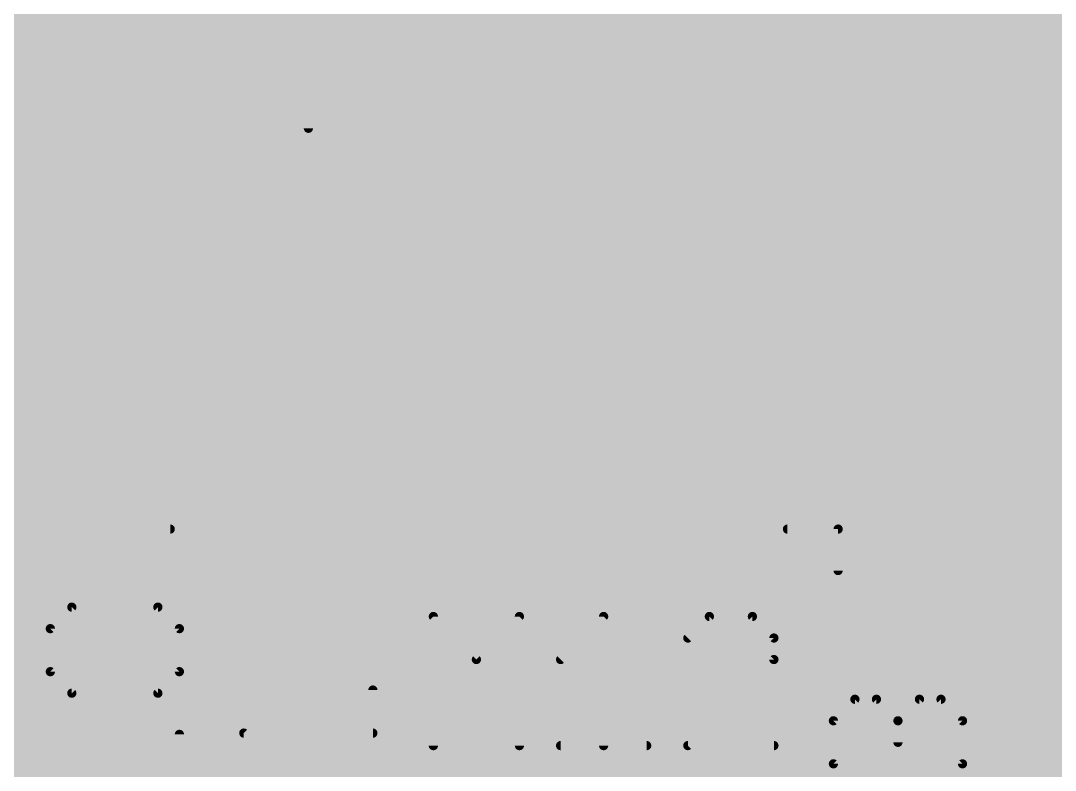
# Model space of a CAD drawing. Extents: x -1.41 to 8.41, y -3.01 to 3.01.
# Drawn here: x 0.6755 to 0.9001, y 0.4886 to 0.6514 of the extents above; entities that cross this region are included whole.
import ezdxf

# ---------------------------------------------------------------- set-up
doc = ezdxf.new("R2010")
doc.units = 0
for name, color, linetype in [('1', 12, 'CONTINUOUS'), ('145', 110, 'CONTINUOUS'), ('15', 6, 'CONTINUOUS'), ('16', 5, 'CONTINUOUS'), ('18', 110, 'CONTINUOUS'), ('2', 4, 'CONTINUOUS'), ('25', 53, 'CONTINUOUS'), ('29', 253, 'CONTINUOUS'), ('52', 253, 'CONTINUOUS')]:
    doc.layers.add(name, color=color, linetype=linetype)

# ---------------------------------------------------------------- blocks, each defined once
blk = doc.blocks.new('RECT')
blk.add_solid([(-0.5, -0.5), (0.5, -0.5), (-0.5, 0.5), (0.5, 0.5)])
blk = doc.blocks.new('ROUNDV')
at = {"const_width": 0.5}
blk.add_lwpolyline([(0, -0.25, 1), (0, 0.25, 1), (0, -0.25)], format="xyb", dxfattribs=at)

msp = doc.modelspace()

# ---------------------------------------------------------------- linework, layer by layer
at = {"layer": '1'}
for points, const_width in [([(0.737, 0.661), (0.737, 0.737)], 0.027), ([(0.781, 0.732), (0.756, 0.66)], 0.02), ([(0.732, 0.656371), (0.732, 0.690283)], 0.02), ([(0.697, 0.631591), (0.697, 0.667)], 0.03), ([(0.732, 0.66), (1.18, 0.66)], 0.02), ([(0.734716, 0.653654), (0.732, 0.656371)], 0.02), ([(0.734716, 0.625), (0.734716, 0.653654)], 0.02), ([(0.749, 0.647), (0.8, 0.647)], 0.03), ([(0.738, 0.661), (0.738, 0.628)], 0.002), ([(0.734716, 0.64), (1.18, 0.64)], 0.02), ([(0.793877, 0.625), (0.734716, 0.625)], 0.02), ([(0.8, 0.622464), (0.793877, 0.625)], 0.02), ([(0.806123, 0.625), (0.8, 0.622464)], 0.02), ([(1.18, 0.625), (0.806123, 0.625)], 0.02), ([(0.666, 0.58), (0.69, 0.58)], 0.03), ([(0.69, 0.58), (0.774409, 0.58)], 0.03), ([(0.825591, 0.58), (1.099, 0.58)], 0.03), ([(0.659, 0.58), (0.666, 0.58)], 0.025), ([(0.738, 0.580591), (0.697, 0.580409)], 0.024), ([(0.697, 0.580409), (0.696, 0.583409)], 0.016), ([(0.696, 0.583409), (0.696, 0.578)], 0.016), ([(0.700409, 0.584409), (0.69, 0.58)], 0.012), ([(0.700409, 0.584409), (0.738, 0.580591)], 0.01), ([(0.738, 0.580591), (0.702, 0.576)], 0.01), ([(0.825591, 0.58), (0.863, 0.580591)], 0.01), ([(0.701, 0.577), (0.699, 0.576)], 0.01), ([(0.7, 0.575591), (0.701, 0.577)], 0.01), ([(0.702, 0.576), (0.699, 0.576)], 0.01), ([(0.793877, 0.535), (0.8, 0.537536)], 0.02), ([(0.8, 0.537536), (0.806123, 0.535)], 0.02), ([(0.663641, 0.535), (0.713, 0.535)], 0.02), ([(0.713, 0.535), (0.713, 0.52941)], 0.02), ([(0.708, 0.541), (0.767, 0.541)], 0.008), ([(0.763, 0.52941), (0.763, 0.535)], 0.02), ([(0.763, 0.535), (0.793877, 0.535)], 0.02), ([(0.806123, 0.535), (0.838, 0.535)], 0.02), ([(0.838, 0.535), (0.838, 0.52941)], 0.02), ([(0.842, 0.541), (0.901, 0.541)], 0.008), ([(0.862999, 0.529411), (0.862999, 0.535)], 0.02), ([(0.862999, 0.535), (0.863, 0.535)], 0.02), ([(0.863, 0.535), (0.863, 0.529411)], 0.02), ([(0.888, 0.52941), (0.888, 0.535)], 0.02), ([(0.888, 0.535), (1.107951, 0.535)], 0.02), ([(0.708, 0.541), (0.663, 0.541)], 0.002), ([(0.842, 0.541), (0.853, 0.541)], 0.002), ([(0.853, 0.541), (0.853, 0.532)], 0.002), ([(0.713, 0.52941), (0.737999, 0.52941)], 0.02), ([(0.737999, 0.529409), (0.713, 0.529409)], 0.02), ([(0.713, 0.529409), (0.713, 0.51392)], 0.02), ([(0.737999, 0.52941), (0.737999, 0.529409)], 0.02), ([(0.737999, 0.505909), (0.737999, 0.529408)], 0.02), ([(0.737999, 0.529408), (0.738, 0.529408)], 0.02), ([(0.738, 0.529408), (0.738, 0.505909)], 0.02), ([(0.738001, 0.529409), (0.738001, 0.52941)], 0.02), ([(0.738001, 0.52941), (0.763, 0.52941)], 0.02), ([(0.763, 0.529409), (0.738001, 0.529409)], 0.02), ([(0.763, 0.51392), (0.763, 0.529409)], 0.02), ([(0.838, 0.52941), (0.862999, 0.52941)], 0.02), ([(0.862999, 0.529409), (0.838, 0.529409)], 0.02), ([(0.838, 0.529409), (0.838, 0.51392)], 0.02), ([(0.863, 0.529411), (0.862999, 0.529411)], 0.02), ([(0.862999, 0.52941), (0.862999, 0.529409)], 0.02), ([(0.862999, 0.505909), (0.862999, 0.529408)], 0.02), ([(0.862999, 0.529408), (0.863, 0.529408)], 0.02), ([(0.863, 0.529408), (0.863, 0.505909)], 0.02), ([(0.863001, 0.529409), (0.863001, 0.52941)], 0.02), ([(0.863001, 0.52941), (0.888, 0.52941)], 0.02), ([(0.888, 0.529409), (0.863001, 0.529409)], 0.02), ([(0.888, 0.51392), (0.888, 0.529409)], 0.02), ([(0.369, 0.52), (0.713, 0.52)], 0.02), ([(0.737999, 0.52), (0.738, 0.52)], 0.02), ([(0.763, 0.52), (0.838, 0.52)], 0.02), ([(0.862999, 0.52), (0.863, 0.52)], 0.02), ([(0.888, 0.52), (1.18, 0.52)], 0.02), ([(0.713, 0.51392), (0.714522, 0.510245)], 0.02), ([(0.761477, 0.510245), (0.763, 0.51392)], 0.02), ([(0.838, 0.51392), (0.839522, 0.510245)], 0.02), ([(0.886477, 0.510245), (0.888, 0.51392)], 0.02), ([(0.714522, 0.510245), (0.717335, 0.507432)], 0.02), ([(0.758664, 0.507432), (0.761477, 0.510245)], 0.02), ([(0.839522, 0.510245), (0.842335, 0.507432)], 0.02), ([(0.883664, 0.507432), (0.886477, 0.510245)], 0.02), ([(0.717335, 0.507432), (0.721011, 0.505909)], 0.02), ([(0.754989, 0.505909), (0.758664, 0.507432)], 0.02), ([(0.842335, 0.507432), (0.846011, 0.505909)], 0.02), ([(0.879989, 0.505909), (0.883664, 0.507432)], 0.02), ([(0.721011, 0.505909), (0.737999, 0.505909)], 0.02), ([(0.738, 0.505909), (0.754989, 0.505909)], 0.02), ([(0.846011, 0.505909), (0.862999, 0.505909)], 0.02), ([(0.863, 0.505909), (0.879989, 0.505909)], 0.02), ([(0.02, 0.5), (1.18, 0.5)], 0.02), ([(0.02, 0.48), (1.18, 0.48)], 0.02)]:
    msp.add_lwpolyline(points, dxfattribs=dict(at, const_width=const_width))
for points, const_width in [([(0.732, 0.665, 1), (0.732, 0.655)], 0.01), ([(0.73025, 0.661, 1), (0.74375, 0.661)], 0.0135), ([(0.735535, 0.659906, 1), (0.728464, 0.652835)], 0.01), ([(0.751277, 0.66164, 1), (0.760723, 0.65836)], 0.01), ([(0.739716, 0.653654, 1), (0.729716, 0.653654)], 0.01), ([(0.727, 0.656371, 1), (0.737, 0.656371)], 0.01), ([(0.731181, 0.650119, 1), (0.738252, 0.65719)], 0.01), ([(0.749, 0.6545, 1), (0.749, 0.6395)], 0.015), ([(0.8, 0.6395, 1), (0.8, 0.6545)], 0.015), ([(0.734716, 0.645, 1), (0.734716, 0.635)], 0.01), ([(0.6895, 0.631591, 1), (0.7045, 0.631591)], 0.015), ([(0.734716, 0.63, 1), (0.734716, 0.62)], 0.01), ([(0.79579, 0.629619, 1), (0.791963, 0.62038)], 0.01), ([(0.793877, 0.62, 1), (0.793877, 0.63)], 0.01), ([(0.806123, 0.63, 1), (0.806123, 0.62)], 0.01), ([(0.808036, 0.62038, 1), (0.80421, 0.629619)], 0.01), ([(0.798087, 0.627083, 1), (0.801913, 0.617844)], 0.01), ([(0.798087, 0.617844, 1), (0.801913, 0.627083)], 0.01), ([(0.729716, 0.625, 1), (0.739716, 0.625)], 0.01), ([(0.7375, 0.628, 1), (0.7385, 0.628)], 0.001), ([(0.69, 0.5875, 1), (0.69, 0.5725)], 0.015), ([(0.69, 0.5725, 1), (0.69, 0.5875)], 0.015), ([(0.774409, 0.5725, 1), (0.774409, 0.5875)], 0.015), ([(0.825591, 0.5875, 1), (0.825591, 0.5725)], 0.015), ([(0.666, 0.57375, 1), (0.666, 0.58625)], 0.0125), ([(0.696973, 0.586409, 1), (0.697027, 0.57441)], 0.012), ([(0.699795, 0.584674, 1), (0.692205, 0.582145)], 0.008), ([(0.7, 0.583409, 1), (0.692, 0.583409)], 0.008), ([(0.738027, 0.574591, 1), (0.737973, 0.58659)], 0.012), ([(0.700662, 0.586897, 1), (0.700157, 0.581922)], 0.005), ([(0.70158, 0.581647, 1), (0.699239, 0.587172)], 0.006), ([(0.68883, 0.582762, 1), (0.69117, 0.577238)], 0.006), ([(0.693205, 0.579145, 1), (0.700795, 0.581674)], 0.008), ([(0.738316, 0.578111, 1), (0.737684, 0.58307)], 0.005), ([(0.737747, 0.578103, 1), (0.738253, 0.583078)], 0.005), ([(0.825551, 0.5825, 1), (0.82563, 0.5775)], 0.005), ([(0.863039, 0.578091, 1), (0.862961, 0.58309)], 0.005), ([(0.692, 0.578, 1), (0.7, 0.578)], 0.008), ([(0.703039, 0.575553, 1), (0.698961, 0.578447)], 0.005), ([(0.702118, 0.574764, 1), (0.699882, 0.579236)], 0.005), ([(0.699, 0.5785, 1), (0.699, 0.5735)], 0.005), ([(0.697882, 0.578236, 1), (0.700118, 0.573764)], 0.005), ([(0.697961, 0.577037, 1), (0.702039, 0.574144)], 0.005), ([(0.701684, 0.57848, 1), (0.702316, 0.57352)], 0.005), ([(0.702, 0.5735, 1), (0.702, 0.5785)], 0.005), ([(0.801913, 0.542156, 1), (0.798087, 0.532917)], 0.01), ([(0.801913, 0.532917, 1), (0.798087, 0.542156)], 0.01), ([(0.718, 0.535, 1), (0.708, 0.535)], 0.01), ([(0.708, 0.543, 1), (0.708, 0.539)], 0.004), ([(0.713, 0.53, 1), (0.713, 0.54)], 0.01), ([(0.768, 0.535, 1), (0.758, 0.535)], 0.01), ([(0.763, 0.54, 1), (0.763, 0.53)], 0.01), ([(0.767, 0.539, 1), (0.767, 0.543)], 0.004), ([(0.791963, 0.539619, 1), (0.79579, 0.530381)], 0.01), ([(0.793877, 0.53, 1), (0.793877, 0.54)], 0.01), ([(0.806123, 0.54, 1), (0.806123, 0.53)], 0.01), ([(0.80421, 0.530381, 1), (0.808036, 0.539619)], 0.01), ([(0.843, 0.535, 1), (0.833, 0.535)], 0.01), ([(0.838, 0.53, 1), (0.838, 0.54)], 0.01), ([(0.842, 0.543, 1), (0.842, 0.539)], 0.004), ([(0.867999, 0.535, 1), (0.857999, 0.535)], 0.01), ([(0.862999, 0.54, 1), (0.862999, 0.53)], 0.01), ([(0.868, 0.535, 1), (0.858, 0.535)], 0.01), ([(0.863, 0.53, 1), (0.863, 0.54)], 0.01), ([(0.893, 0.535, 1), (0.883, 0.535)], 0.01), ([(0.888, 0.54, 1), (0.888, 0.53)], 0.01), ([(0.901, 0.539, 1), (0.901, 0.543)], 0.004), ([(0.708, 0.5405, 1), (0.708, 0.5415)], 0.001), ([(0.842, 0.5415, 1), (0.842, 0.5405)], 0.001), ([(0.8535, 0.541, 1), (0.8525, 0.541)], 0.001), ([(0.853, 0.5405, 1), (0.853, 0.5415)], 0.001), ([(0.713, 0.53441, 1), (0.713, 0.52441)], 0.01), ([(0.713, 0.534409, 1), (0.713, 0.524409)], 0.01), ([(0.718, 0.529409, 1), (0.708, 0.529409)], 0.01), ([(0.742999, 0.52941, 1), (0.732999, 0.52941)], 0.01), ([(0.742999, 0.529408, 1), (0.732999, 0.529408)], 0.01), ([(0.737999, 0.534408, 1), (0.737999, 0.524408)], 0.01), ([(0.743, 0.529408, 1), (0.733, 0.529408)], 0.01), ([(0.743001, 0.52941, 1), (0.733001, 0.52941)], 0.01), ([(0.738001, 0.53441, 1), (0.738001, 0.52441)], 0.01), ([(0.738001, 0.534409, 1), (0.738001, 0.524409)], 0.01), ([(0.737999, 0.52441, 1), (0.737999, 0.53441)], 0.01), ([(0.737999, 0.524409, 1), (0.737999, 0.534409)], 0.01), ([(0.738, 0.524408, 1), (0.738, 0.534408)], 0.01), ([(0.768, 0.529409, 1), (0.758, 0.529409)], 0.01), ([(0.763, 0.52441, 1), (0.763, 0.53441)], 0.01), ([(0.763, 0.524409, 1), (0.763, 0.534409)], 0.01), ([(0.838, 0.53441, 1), (0.838, 0.52441)], 0.01), ([(0.838, 0.534409, 1), (0.838, 0.524409)], 0.01), ([(0.843, 0.529409, 1), (0.833, 0.529409)], 0.01), ([(0.862999, 0.534411, 1), (0.862999, 0.524411)], 0.01), ([(0.867999, 0.52941, 1), (0.857999, 0.52941)], 0.01), ([(0.867999, 0.529408, 1), (0.857999, 0.529408)], 0.01), ([(0.862999, 0.534408, 1), (0.862999, 0.524408)], 0.01), ([(0.868, 0.529408, 1), (0.858, 0.529408)], 0.01), ([(0.868001, 0.52941, 1), (0.858001, 0.52941)], 0.01), ([(0.863001, 0.53441, 1), (0.863001, 0.52441)], 0.01), ([(0.863001, 0.534409, 1), (0.863001, 0.524409)], 0.01), ([(0.862999, 0.52441, 1), (0.862999, 0.53441)], 0.01), ([(0.862999, 0.524409, 1), (0.862999, 0.534409)], 0.01), ([(0.863, 0.524411, 1), (0.863, 0.534411)], 0.01), ([(0.863, 0.524408, 1), (0.863, 0.534408)], 0.01), ([(0.893, 0.529409, 1), (0.883, 0.529409)], 0.01), ([(0.888, 0.52441, 1), (0.888, 0.53441)], 0.01), ([(0.888, 0.524409, 1), (0.888, 0.534409)], 0.01), ([(0.708, 0.52941, 1), (0.718, 0.52941)], 0.01), ([(0.732999, 0.529409, 1), (0.742999, 0.529409)], 0.01), ([(0.733001, 0.529409, 1), (0.743001, 0.529409)], 0.01), ([(0.758, 0.52941, 1), (0.768, 0.52941)], 0.01), ([(0.833, 0.52941, 1), (0.843, 0.52941)], 0.01), ([(0.8525, 0.532, 1), (0.8535, 0.532)], 0.001), ([(0.857999, 0.529411, 1), (0.867999, 0.529411)], 0.01), ([(0.857999, 0.529409, 1), (0.867999, 0.529409)], 0.01), ([(0.858, 0.529411, 1), (0.868, 0.529411)], 0.01), ([(0.858001, 0.529409, 1), (0.868001, 0.529409)], 0.01), ([(0.883, 0.52941, 1), (0.893, 0.52941)], 0.01), ([(0.713, 0.515, 1), (0.713, 0.525)], 0.01), ([(0.737999, 0.525, 1), (0.737999, 0.515)], 0.01), ([(0.738, 0.515, 1), (0.738, 0.525)], 0.01), ([(0.763, 0.525, 1), (0.763, 0.515)], 0.01), ([(0.838, 0.515, 1), (0.838, 0.525)], 0.01), ([(0.862999, 0.525, 1), (0.862999, 0.515)], 0.01), ([(0.863, 0.515, 1), (0.863, 0.525)], 0.01), ([(0.888, 0.525, 1), (0.888, 0.515)], 0.01), ([(0.717619, 0.515834, 1), (0.708381, 0.512007)], 0.01), ([(0.767619, 0.512007, 1), (0.75838, 0.515834)], 0.01), ([(0.842619, 0.515834, 1), (0.833381, 0.512007)], 0.01), ([(0.892619, 0.512007, 1), (0.88338, 0.515834)], 0.01), ([(0.708, 0.51392, 1), (0.718, 0.51392)], 0.01), ([(0.718058, 0.51378, 1), (0.710987, 0.506709)], 0.01), ([(0.765013, 0.506709, 1), (0.757942, 0.51378)], 0.01), ([(0.758, 0.51392, 1), (0.768, 0.51392)], 0.01), ([(0.833, 0.51392, 1), (0.843, 0.51392)], 0.01), ([(0.843058, 0.51378, 1), (0.835987, 0.506709)], 0.01), ([(0.890013, 0.506709, 1), (0.882942, 0.51378)], 0.01), ([(0.883, 0.51392, 1), (0.893, 0.51392)], 0.01), ([(0.709903, 0.508331, 1), (0.719142, 0.512158)], 0.01), ([(0.719249, 0.512051, 1), (0.715422, 0.502812)], 0.01), ([(0.756858, 0.512158, 1), (0.766097, 0.508331)], 0.01), ([(0.760578, 0.502812, 1), (0.756751, 0.512051)], 0.01), ([(0.834903, 0.508331, 1), (0.844142, 0.512158)], 0.01), ([(0.844249, 0.512051, 1), (0.840422, 0.502812)], 0.01), ([(0.881858, 0.512158, 1), (0.891097, 0.508331)], 0.01), ([(0.885578, 0.502812, 1), (0.881751, 0.512051)], 0.01), ([(0.7138, 0.503896, 1), (0.720871, 0.510967)], 0.01), ([(0.721011, 0.510909, 1), (0.721011, 0.500909)], 0.01), ([(0.719097, 0.50129, 1), (0.722924, 0.510529)], 0.01), ([(0.738, 0.510909, 1), (0.738, 0.500909)], 0.01), ([(0.737999, 0.500909, 1), (0.737999, 0.510909)], 0.01), ([(0.753076, 0.510529, 1), (0.756902, 0.50129)], 0.01), ([(0.755129, 0.510967, 1), (0.7622, 0.503896)], 0.01), ([(0.754989, 0.500909, 1), (0.754989, 0.510909)], 0.01), ([(0.8388, 0.503896, 1), (0.845871, 0.510967)], 0.01), ([(0.846011, 0.510909, 1), (0.846011, 0.500909)], 0.01), ([(0.844097, 0.50129, 1), (0.847924, 0.510529)], 0.01), ([(0.863, 0.510909, 1), (0.863, 0.500909)], 0.01), ([(0.862999, 0.500909, 1), (0.862999, 0.510909)], 0.01), ([(0.878076, 0.510529, 1), (0.881902, 0.50129)], 0.01), ([(0.880129, 0.510967, 1), (0.8872, 0.503896)], 0.01), ([(0.879989, 0.500909, 1), (0.879989, 0.510909)], 0.01), ([(0.732999, 0.505909, 1), (0.742999, 0.505909)], 0.01), ([(0.733, 0.505909, 1), (0.743, 0.505909)], 0.01), ([(0.857999, 0.505909, 1), (0.867999, 0.505909)], 0.01), ([(0.858, 0.505909, 1), (0.868, 0.505909)], 0.01)]:
    msp.add_lwpolyline(points, format="xyb", dxfattribs=dict(at, const_width=const_width))
at = {"layer": '145', "const_width": 0.004}
for points in [[(0.79, 0.689), (0.83, 0.649)], [(0.83, 0.689), (0.79, 0.649)], [(0.718, 0.648), (0.758, 0.608)], [(0.758, 0.648), (0.718, 0.608)], [(0.743, 0.648), (0.783, 0.608)], [(0.783, 0.648), (0.743, 0.608)], [(0.773, 0.648), (0.813, 0.608)], [(0.813, 0.648), (0.773, 0.608)], [(0.805, 0.648), (0.845, 0.608)], [(0.845, 0.648), (0.805, 0.608)], [(0.835, 0.648), (0.875, 0.608)], [(0.875, 0.648), (0.835, 0.608)], [(0.865, 0.648), (0.905, 0.608)], [(0.905, 0.648), (0.865, 0.608)], [(0.893, 0.648), (0.933, 0.608)], [(0.933, 0.648), (0.893, 0.608)], [(0.635, 0.628), (0.675, 0.628)], [(0.653, 0.552), (0.693, 0.512)], [(0.693, 0.552), (0.653, 0.512)], [(0.683, 0.552), (0.723, 0.512)], [(0.723, 0.552), (0.683, 0.512)], [(0.713, 0.552), (0.753, 0.512)], [(0.753, 0.552), (0.713, 0.512)], [(0.743, 0.552), (0.783, 0.512)], [(0.783, 0.552), (0.743, 0.512)], [(0.773, 0.552), (0.813, 0.512)], [(0.813, 0.552), (0.773, 0.512)], [(0.803, 0.552), (0.843, 0.512)], [(0.843, 0.552), (0.803, 0.512)], [(0.833, 0.552), (0.873, 0.512)], [(0.873, 0.552), (0.833, 0.512)], [(0.863, 0.552), (0.903, 0.512)], [(0.903, 0.552), (0.863, 0.512)], [(0.893, 0.552), (0.933, 0.512)], [(0.933, 0.552), (0.893, 0.512)]]:
    msp.add_lwpolyline(points, dxfattribs=at)
at = {"layer": '145', "const_width": 0.002}
for points in [[(0.718707, 0.648707, 1), (0.717293, 0.647293)], [(0.743707, 0.648707, 1), (0.742293, 0.647293)], [(0.758707, 0.647293, 1), (0.757293, 0.648707)], [(0.773707, 0.648707, 1), (0.772293, 0.647293)], [(0.783707, 0.647293, 1), (0.782293, 0.648707)], [(0.789293, 0.649707, 1), (0.790707, 0.648293)], [(0.805707, 0.648707, 1), (0.804293, 0.647293)], [(0.813707, 0.647293, 1), (0.812293, 0.648707)], [(0.829293, 0.648293, 1), (0.830707, 0.649707)], [(0.835707, 0.648707, 1), (0.834293, 0.647293)], [(0.845707, 0.647293, 1), (0.844293, 0.648707)], [(0.865707, 0.648707, 1), (0.864293, 0.647293)], [(0.875707, 0.647293, 1), (0.874293, 0.648707)], [(0.893707, 0.648707, 1), (0.892293, 0.647293)], [(0.675, 0.627, 1), (0.675, 0.629)], [(0.717293, 0.608707, 1), (0.718707, 0.607293)], [(0.742293, 0.608707, 1), (0.743707, 0.607293)], [(0.757293, 0.607293, 1), (0.758707, 0.608707)], [(0.772293, 0.608707, 1), (0.773707, 0.607293)], [(0.782293, 0.607293, 1), (0.783707, 0.608707)], [(0.804293, 0.608707, 1), (0.805707, 0.607293)], [(0.812293, 0.607293, 1), (0.813707, 0.608707)], [(0.834293, 0.608707, 1), (0.835707, 0.607293)], [(0.844293, 0.607293, 1), (0.845707, 0.608707)], [(0.864293, 0.608707, 1), (0.865707, 0.607293)], [(0.874293, 0.607293, 1), (0.875707, 0.608707)], [(0.892293, 0.608707, 1), (0.893707, 0.607293)], [(0.683707, 0.552707, 1), (0.682293, 0.551293)], [(0.693707, 0.551293, 1), (0.692293, 0.552707)], [(0.713707, 0.552707, 1), (0.712293, 0.551293)], [(0.723707, 0.551293, 1), (0.722293, 0.552707)], [(0.743707, 0.552707, 1), (0.742293, 0.551293)], [(0.753707, 0.551293, 1), (0.752293, 0.552707)], [(0.773707, 0.552707, 1), (0.772293, 0.551293)], [(0.783707, 0.551293, 1), (0.782293, 0.552707)], [(0.803707, 0.552707, 1), (0.802293, 0.551293)], [(0.813707, 0.551293, 1), (0.812293, 0.552707)], [(0.833707, 0.552707, 1), (0.832293, 0.551293)], [(0.843707, 0.551293, 1), (0.842293, 0.552707)], [(0.863707, 0.552707, 1), (0.862293, 0.551293)], [(0.873707, 0.551293, 1), (0.872293, 0.552707)], [(0.893707, 0.552707, 1), (0.892293, 0.551293)], [(0.682293, 0.512707, 1), (0.683707, 0.511293)], [(0.692293, 0.511293, 1), (0.693707, 0.512707)], [(0.712293, 0.512707, 1), (0.713707, 0.511293)], [(0.722293, 0.511293, 1), (0.723707, 0.512707)], [(0.742293, 0.512707, 1), (0.743707, 0.511293)], [(0.752293, 0.511293, 1), (0.753707, 0.512707)], [(0.772293, 0.512707, 1), (0.773707, 0.511293)], [(0.782293, 0.511293, 1), (0.783707, 0.512707)], [(0.802293, 0.512707, 1), (0.803707, 0.511293)], [(0.812293, 0.511293, 1), (0.813707, 0.512707)], [(0.832293, 0.512707, 1), (0.833707, 0.511293)], [(0.842293, 0.511293, 1), (0.843707, 0.512707)], [(0.862293, 0.512707, 1), (0.863707, 0.511293)], [(0.872293, 0.511293, 1), (0.873707, 0.512707)], [(0.892293, 0.512707, 1), (0.893707, 0.511293)]]:
    msp.add_lwpolyline(points, format="xyb", dxfattribs=at)
at = {"layer": '15', "const_width": 0.016}
for points in [[(0.018, 0.656), (1.182, 0.656)], [(0.018, 0.64), (1.182, 0.64)], [(0.018, 0.624), (1.182, 0.624)], [(0.018, 0.608), (1.182, 0.608)], [(0.018, 0.592), (1.182, 0.592)], [(0.018, 0.576), (1.182, 0.576)], [(0.018, 0.56), (1.182, 0.56)], [(0.018, 0.544), (1.182, 0.544)], [(0.018, 0.528), (1.182, 0.528)], [(0.018, 0.512), (1.182, 0.512)], [(0.018, 0.496), (1.182, 0.496)]]:
    msp.add_lwpolyline(points, dxfattribs=at)
at = {"layer": '16', "const_width": 0.02}
for points in [[(0.02, 0.66), (1.18, 0.66)], [(0.02, 0.64), (1.18, 0.64)], [(0.02, 0.62), (1.18, 0.62)], [(0.02, 0.6), (1.18, 0.6)], [(0.02, 0.58), (1.18, 0.58)], [(0.02, 0.56), (1.18, 0.56)], [(0.02, 0.54), (1.18, 0.54)], [(0.02, 0.52), (1.18, 0.52)], [(0.02, 0.5), (1.18, 0.5)], [(0.02, 0.48), (1.18, 0.48)]]:
    msp.add_lwpolyline(points, dxfattribs=at)
at = {"layer": '2', "const_width": 0.016}
for points in [[(0.018, 0.656), (1.182, 0.656)], [(0.018, 0.64), (1.182, 0.64)], [(0.018, 0.624), (1.182, 0.624)], [(0.018, 0.608), (1.182, 0.608)], [(0.018, 0.592), (1.182, 0.592)], [(0.018, 0.576), (1.182, 0.576)], [(0.018, 0.56), (1.182, 0.56)], [(0.018, 0.544), (1.182, 0.544)], [(0.018, 0.528), (1.182, 0.528)], [(0.018, 0.512), (1.182, 0.512)], [(0.018, 0.496), (1.182, 0.496)]]:
    msp.add_lwpolyline(points, dxfattribs=at)
at = {"layer": '25', "const_width": 0.002}
for points in [[(0.681976, 0.519388), (0.686647, 0.524059)], [(0.686647, 0.524059), (0.705329, 0.524059)], [(0.705329, 0.505376), (0.686647, 0.524059)], [(0.705329, 0.524059), (0.71, 0.519388)], [(0.765129, 0.494), (0.765129, 0.522024)], [(0.765129, 0.522024), (0.77447, 0.512683)], [(0.77447, 0.512683), (0.783812, 0.522024)], [(0.783812, 0.522024), (0.783812, 0.494)], [(0.792753, 0.512683), (0.802094, 0.522024)], [(0.802094, 0.522024), (0.802094, 0.494)], [(0.825047, 0.522024), (0.820376, 0.517353)], [(0.834388, 0.522024), (0.825047, 0.522024)], [(0.839059, 0.517353), (0.834388, 0.522024)], [(0.681976, 0.510047), (0.681976, 0.519388)], [(0.71, 0.519388), (0.71, 0.510047)], [(0.839059, 0.512683), (0.839059, 0.517353)], [(0.820376, 0.494), (0.839059, 0.512683)], [(0.686647, 0.505376), (0.681976, 0.510047)], [(0.71, 0.510047), (0.705329, 0.505376)], [(0.705329, 0.505376), (0.686647, 0.505376)], [(0.752, 0.487376), (0.752, 0.506059)], [(0.851976, 0.499388), (0.856647, 0.504059)], [(0.856647, 0.504059), (0.861317, 0.504059)], [(0.861317, 0.504059), (0.865988, 0.499388)], [(0.865988, 0.499388), (0.870659, 0.504059)], [(0.870659, 0.504059), (0.875329, 0.504059)], [(0.875329, 0.504059), (0.88, 0.499388)], [(0.851976, 0.490047), (0.851976, 0.499388)], [(0.865988, 0.499388), (0.865988, 0.494718)], [(0.88, 0.499388), (0.88, 0.490047)], [(0.71, 0.477753), (0.71, 0.496435)], [(0.733317, 0.487376), (0.723976, 0.496718)], [(0.723976, 0.496718), (0.752, 0.496718)], [(0.792753, 0.494), (0.811435, 0.494)], [(0.839059, 0.494), (0.820376, 0.494)], [(0.856647, 0.485376), (0.851976, 0.490047)], [(0.88, 0.490047), (0.875329, 0.485376)]]:
    msp.add_lwpolyline(points, dxfattribs=at)
at = {"layer": '25', "const_width": 0.001}
for points in [[(0.686647, 0.524559, 1), (0.686647, 0.523559)], [(0.687, 0.524412, 1), (0.686293, 0.523705)], [(0.687, 0.523705, 1), (0.686293, 0.524412)], [(0.705683, 0.524412, 1), (0.704976, 0.523705)], [(0.705329, 0.523559, 1), (0.705329, 0.524559)], [(0.765629, 0.522024, 1), (0.764629, 0.522024)], [(0.765483, 0.522377, 1), (0.764776, 0.52167)], [(0.784312, 0.522024, 1), (0.783312, 0.522024)], [(0.784165, 0.52167, 1), (0.783458, 0.522377)], [(0.802594, 0.522024, 1), (0.801594, 0.522024)], [(0.802448, 0.52167, 1), (0.80174, 0.522377)], [(0.825047, 0.522524, 1), (0.825047, 0.521524)], [(0.8254, 0.52167, 1), (0.824693, 0.522377)], [(0.834742, 0.522377, 1), (0.834035, 0.52167)], [(0.834388, 0.521524, 1), (0.834388, 0.522524)], [(0.682476, 0.519388, 1), (0.681476, 0.519388)], [(0.681623, 0.519742, 1), (0.68233, 0.519035)], [(0.7105, 0.519388, 1), (0.7095, 0.519388)], [(0.709646, 0.519035, 1), (0.710354, 0.519742)], [(0.820023, 0.517707, 1), (0.82073, 0.517)], [(0.839559, 0.517353, 1), (0.838559, 0.517353)], [(0.838705, 0.517, 1), (0.839412, 0.517707)], [(0.774117, 0.513036, 1), (0.774824, 0.512329)], [(0.774117, 0.512329, 1), (0.774824, 0.513036)], [(0.792399, 0.513036, 1), (0.793106, 0.512329)], [(0.838559, 0.512683, 1), (0.839559, 0.512683)], [(0.839412, 0.512329, 1), (0.838705, 0.513036)], [(0.681476, 0.510047, 1), (0.682476, 0.510047)], [(0.68233, 0.5104, 1), (0.681623, 0.509693)], [(0.7095, 0.510047, 1), (0.7105, 0.510047)], [(0.710354, 0.509693, 1), (0.709646, 0.5104)], [(0.686647, 0.505876, 1), (0.686647, 0.504876)], [(0.686293, 0.505023, 1), (0.687, 0.50573)], [(0.704976, 0.50573, 1), (0.705683, 0.505023)], [(0.704976, 0.505023, 1), (0.705683, 0.50573)], [(0.705329, 0.504876, 1), (0.705329, 0.505876)], [(0.7525, 0.506059, 1), (0.7515, 0.506059)], [(0.856647, 0.504559, 1), (0.856647, 0.503559)], [(0.857, 0.503705, 1), (0.856293, 0.504412)], [(0.861671, 0.504412, 1), (0.860964, 0.503705)], [(0.861317, 0.503559, 1), (0.861317, 0.504559)], [(0.870659, 0.504559, 1), (0.870659, 0.503559)], [(0.871012, 0.503705, 1), (0.870305, 0.504412)], [(0.875683, 0.504412, 1), (0.874976, 0.503705)], [(0.875329, 0.503559, 1), (0.875329, 0.504559)], [(0.852476, 0.499388, 1), (0.851476, 0.499388)], [(0.851623, 0.499742, 1), (0.85233, 0.499035)], [(0.866488, 0.499388, 1), (0.865488, 0.499388)], [(0.865635, 0.499742, 1), (0.866342, 0.499035)], [(0.865635, 0.499035, 1), (0.866342, 0.499742)], [(0.8805, 0.499388, 1), (0.8795, 0.499388)], [(0.879646, 0.499035, 1), (0.880354, 0.499742)], [(0.7105, 0.496435, 1), (0.7095, 0.496435)], [(0.723976, 0.497218, 1), (0.723976, 0.496218)], [(0.72433, 0.497071, 1), (0.723623, 0.496364)], [(0.752, 0.496218, 1), (0.752, 0.497218)], [(0.764629, 0.494, 1), (0.765629, 0.494)], [(0.783312, 0.494, 1), (0.784312, 0.494)], [(0.792753, 0.4945, 1), (0.792753, 0.4935)], [(0.801594, 0.494, 1), (0.802594, 0.494)], [(0.811435, 0.4935, 1), (0.811435, 0.4945)], [(0.820376, 0.4945, 1), (0.820376, 0.4935)], [(0.820023, 0.494354, 1), (0.82073, 0.493646)], [(0.839059, 0.4935, 1), (0.839059, 0.4945)], [(0.865488, 0.494718, 1), (0.866488, 0.494718)], [(0.851476, 0.490047, 1), (0.852476, 0.490047)], [(0.85233, 0.4904, 1), (0.851623, 0.489693)], [(0.8795, 0.490047, 1), (0.8805, 0.490047)], [(0.880354, 0.489693, 1), (0.879646, 0.4904)]]:
    msp.add_lwpolyline(points, format="xyb", dxfattribs=at)
at = {"layer": '52', "const_width": 0.004}
msp.add_lwpolyline([(0.7, 0.6), (1.5, 1.5)], dxfattribs=at)
at = {"layer": '52', "const_width": 0.002}
msp.add_lwpolyline([(0.699253, 0.600664, 1), (0.700747, 0.599336)], format="xyb", dxfattribs=at)

# ---------------------------------------------------------------- block references
at = {"layer": '1'}
for p, xscale, yscale, rotation in [((0.697, 0.631591), 0.027559, 0.035433, 270), ((0.697, 0.580409), 0.027559, 0.035433, 270), ((0.738, 0.580591), 0.027, 0.03, 270), ((0.774409, 0.58), 0.027, 0.03, 180), ((0.825591, 0.58), 0.027, 0.03, 180), ((0.863, 0.580591), 0.027, 0.03, 270), ((0.738, 0.529409), 0.027, 0.03, 270), ((0.863, 0.529409), 0.027, 0.03, 270)]:
    msp.add_blockref('RECT', p, dxfattribs=dict(at, xscale=xscale, yscale=yscale, rotation=rotation))
at = {"layer": '18', "xscale": 0.02, "yscale": 0.02}
for p in [(0.738, 0.628), (0.738, 0.628), (0.763, 0.628), (0.763, 0.628), (0.793, 0.628), (0.793, 0.628), (0.825, 0.628), (0.825, 0.628), (0.855, 0.628), (0.855, 0.628), (0.885, 0.628), (0.885, 0.628), (0.673, 0.532), (0.673, 0.532), (0.703, 0.532), (0.703, 0.532), (0.733, 0.532), (0.733, 0.532), (0.763, 0.532), (0.763, 0.532), (0.793, 0.532), (0.793, 0.532), (0.823, 0.532), (0.823, 0.532), (0.853, 0.532), (0.853, 0.532), (0.883, 0.532), (0.883, 0.532)]:
    msp.add_blockref('ROUNDV', p, dxfattribs=at)
at = {"layer": '29'}
for p, xscale, yscale, rotation in [((0.697, 0.631591), 0.03252, 0.041811, 270), ((0.774409, 0.58), 0.03186, 0.0354, 180), ((0.825591, 0.58), 0.03186, 0.0354, 180), ((0.697, 0.580409), 0.03252, 0.041811, 270), ((0.738, 0.580591), 0.03186, 0.0354, 270), ((0.863, 0.580591), 0.03186, 0.0354, 270), ((0.738, 0.529409), 0.03186, 0.0354, 270), ((0.863, 0.529409), 0.03186, 0.0354, 270)]:
    msp.add_blockref('RECT', p, dxfattribs=dict(at, xscale=xscale, yscale=yscale, rotation=rotation))

doc.saveas('drawing.dxf')
